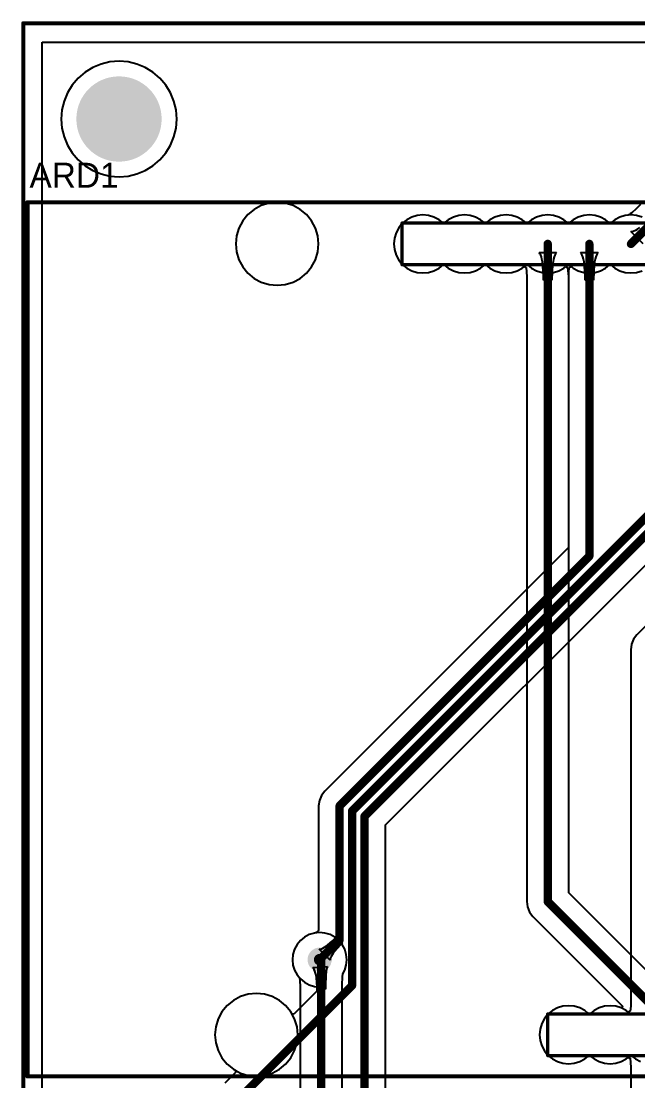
# Model space of a CAD drawing. Header units: millimetres. Extents: x 0 to 190, y 0 to 100.
# Drawn here: x -0.1 to 37.5, y 35.5 to 100.2 of the extents above; entities that cross this region are included whole.
import ezdxf

# ---------------------------------------------------------------- set-up
doc = ezdxf.new("R2010")
doc.units = ezdxf.units.MM
for name, color, linetype in [('BottomLayer', 5, 'Continuous'), ('BottomSolder', 6, 'Continuous'), ('KeepOutLayer', 6, 'Continuous'), ('Mechanical1', 6, 'Continuous'), ('MultiLayer', 9, 'Continuous'), ('PadHoleLayer', 156, 'Continuous'), ('TopLayer', 1, 'Continuous'), ('TopOverlay', 2, 'Continuous'), ('TopSolder', 216, 'Continuous'), ('ViaHoleLayer', 16, 'Continuous')]:
    doc.layers.add(name, color=color, linetype=linetype)

# ---------------------------------------------------------------- blocks, each defined once
blk = doc.blocks.new('A_______26')
at = {"layer": 'BottomLayer'}
h = blk.add_hatch(color=5, dxfattribs=at)
edge = h.paths.add_edge_path()
edge.add_arc((-38.1, 22.86), 1.5, 0, 360)
h = blk.add_hatch(color=5, dxfattribs=at)
edge = h.paths.add_edge_path()
edge.add_arc((-29.21, 22.86), 0.75, 0, 360)
h = blk.add_hatch(color=5, dxfattribs=at)
edge = h.paths.add_edge_path()
edge.add_arc((-26.67, 22.86), 0.75, 0, 360)
h = blk.add_hatch(color=5, dxfattribs=at)
edge = h.paths.add_edge_path()
edge.add_arc((-24.13, 22.86), 0.75, 0, 360)
h = blk.add_hatch(color=5, dxfattribs=at)
edge = h.paths.add_edge_path()
edge.add_arc((-21.59, 22.86), 0.75, 0, 360)
h = blk.add_hatch(color=5, dxfattribs=at)
edge = h.paths.add_edge_path()
edge.add_arc((-19.05, 22.86), 0.75, 0, 360)
h = blk.add_hatch(color=5, dxfattribs=at)
edge = h.paths.add_edge_path()
edge.add_arc((-16.51, 22.86), 0.75, 0, 360)
h = blk.add_hatch(color=5, dxfattribs=at)
edge = h.paths.add_edge_path()
edge.add_arc((-39.37, -25.4), 1.5, 0, 360)
h = blk.add_hatch(color=5, dxfattribs=at)
edge = h.paths.add_edge_path()
edge.add_arc((-20.32, -25.4), 0.75, 0, 360)
h = blk.add_hatch(color=5, dxfattribs=at)
edge = h.paths.add_edge_path()
edge.add_arc((-17.78, -25.4), 0.75, 0, 360)
at = {"layer": 'BottomSolder'}
h = blk.add_hatch(color=6, dxfattribs=at)
edge = h.paths.add_edge_path()
edge.add_arc((-38.1, 22.86), 1.602, 0, 360)
h = blk.add_hatch(color=6, dxfattribs=at)
edge = h.paths.add_edge_path()
edge.add_arc((-29.21, 22.86), 0.852, 0, 360)
h = blk.add_hatch(color=6, dxfattribs=at)
edge = h.paths.add_edge_path()
edge.add_arc((-26.67, 22.86), 0.852, 0, 360)
h = blk.add_hatch(color=6, dxfattribs=at)
edge = h.paths.add_edge_path()
edge.add_arc((-24.13, 22.86), 0.852, 0, 360)
h = blk.add_hatch(color=6, dxfattribs=at)
edge = h.paths.add_edge_path()
edge.add_arc((-21.59, 22.86), 0.852, 0, 360)
h = blk.add_hatch(color=6, dxfattribs=at)
edge = h.paths.add_edge_path()
edge.add_arc((-19.05, 22.86), 0.852, 0, 360)
h = blk.add_hatch(color=6, dxfattribs=at)
edge = h.paths.add_edge_path()
edge.add_arc((-16.51, 22.86), 0.852, 0, 360)
h = blk.add_hatch(color=6, dxfattribs=at)
edge = h.paths.add_edge_path()
edge.add_arc((-39.37, -25.4), 1.602, 0, 360)
h = blk.add_hatch(color=6, dxfattribs=at)
edge = h.paths.add_edge_path()
edge.add_arc((-20.32, -25.4), 0.852, 0, 360)
h = blk.add_hatch(color=6, dxfattribs=at)
edge = h.paths.add_edge_path()
edge.add_arc((-17.78, -25.4), 0.852, 0, 360)
at = {"layer": 'MultiLayer'}
h = blk.add_hatch(color=9, dxfattribs=at)
edge = h.paths.add_edge_path()
edge.add_arc((-29.21, 22.86), 0.75, 0, 360)
h = blk.add_hatch(color=9, dxfattribs=at)
edge = h.paths.add_edge_path()
edge.add_arc((-26.67, 22.86), 0.75, 0, 360)
h = blk.add_hatch(color=9, dxfattribs=at)
edge = h.paths.add_edge_path()
edge.add_arc((-24.13, 22.86), 0.75, 0, 360)
h = blk.add_hatch(color=9, dxfattribs=at)
edge = h.paths.add_edge_path()
edge.add_arc((-21.59, 22.86), 0.75, 0, 360)
h = blk.add_hatch(color=9, dxfattribs=at)
edge = h.paths.add_edge_path()
edge.add_arc((-19.05, 22.86), 0.75, 0, 360)
h = blk.add_hatch(color=9, dxfattribs=at)
edge = h.paths.add_edge_path()
edge.add_arc((-16.51, 22.86), 0.75, 0, 360)
h = blk.add_hatch(color=9, dxfattribs=at)
edge = h.paths.add_edge_path()
edge.add_arc((-20.32, -25.4), 0.75, 0, 360)
h = blk.add_hatch(color=9, dxfattribs=at)
edge = h.paths.add_edge_path()
edge.add_arc((-17.78, -25.4), 0.75, 0, 360)
at = {"layer": 'PadHoleLayer'}
h = blk.add_hatch(color=156, dxfattribs=at)
edge = h.paths.add_edge_path()
edge.add_arc((-29.21, 22.86), 0.45, 0, 360)
h = blk.add_hatch(color=156, dxfattribs=at)
edge = h.paths.add_edge_path()
edge.add_arc((-26.67, 22.86), 0.45, 0, 360)
h = blk.add_hatch(color=156, dxfattribs=at)
edge = h.paths.add_edge_path()
edge.add_arc((-24.13, 22.86), 0.45, 0, 360)
h = blk.add_hatch(color=156, dxfattribs=at)
edge = h.paths.add_edge_path()
edge.add_arc((-21.59, 22.86), 0.45, 0, 360)
h = blk.add_hatch(color=156, dxfattribs=at)
edge = h.paths.add_edge_path()
edge.add_arc((-19.05, 22.86), 0.45, 0, 360)
h = blk.add_hatch(color=156, dxfattribs=at)
edge = h.paths.add_edge_path()
edge.add_arc((-16.51, 22.86), 0.45, 0, 360)
h = blk.add_hatch(color=156, dxfattribs=at)
edge = h.paths.add_edge_path()
edge.add_arc((-20.32, -25.4), 0.45, 0, 360)
h = blk.add_hatch(color=156, dxfattribs=at)
edge = h.paths.add_edge_path()
edge.add_arc((-17.78, -25.4), 0.45, 0, 360)
at = {"layer": 'TopLayer'}
h = blk.add_hatch(color=1, dxfattribs=at)
edge = h.paths.add_edge_path()
edge.add_arc((-38.1, 22.86), 1.5, 0, 360)
h = blk.add_hatch(color=1, dxfattribs=at)
edge = h.paths.add_edge_path()
edge.add_arc((-29.21, 22.86), 0.75, 0, 360)
h = blk.add_hatch(color=1, dxfattribs=at)
edge = h.paths.add_edge_path()
edge.add_arc((-26.67, 22.86), 0.75, 0, 360)
h = blk.add_hatch(color=1, dxfattribs=at)
edge = h.paths.add_edge_path()
edge.add_arc((-24.13, 22.86), 0.75, 0, 360)
h = blk.add_hatch(color=1, dxfattribs=at)
edge = h.paths.add_edge_path()
edge.add_arc((-21.59, 22.86), 0.75, 0, 360)
h = blk.add_hatch(color=1, dxfattribs=at)
edge = h.paths.add_edge_path()
edge.add_arc((-19.05, 22.86), 0.75, 0, 360)
h = blk.add_hatch(color=1, dxfattribs=at)
edge = h.paths.add_edge_path()
edge.add_arc((-16.51, 22.86), 0.75, 0, 360)
h = blk.add_hatch(color=1, dxfattribs=at)
edge = h.paths.add_edge_path()
edge.add_arc((-39.37, -25.4), 1.5, 0, 360)
h = blk.add_hatch(color=1, dxfattribs=at)
edge = h.paths.add_edge_path()
edge.add_arc((-20.32, -25.4), 0.75, 0, 360)
h = blk.add_hatch(color=1, dxfattribs=at)
edge = h.paths.add_edge_path()
edge.add_arc((-17.78, -25.4), 0.75, 0, 360)
at = {"layer": 'TopSolder'}
h = blk.add_hatch(color=216, dxfattribs=at)
edge = h.paths.add_edge_path()
edge.add_arc((-38.1, 22.86), 1.602, 0, 360)
h = blk.add_hatch(color=216, dxfattribs=at)
edge = h.paths.add_edge_path()
edge.add_arc((-29.21, 22.86), 0.852, 0, 360)
h = blk.add_hatch(color=216, dxfattribs=at)
edge = h.paths.add_edge_path()
edge.add_arc((-26.67, 22.86), 0.852, 0, 360)
h = blk.add_hatch(color=216, dxfattribs=at)
edge = h.paths.add_edge_path()
edge.add_arc((-24.13, 22.86), 0.852, 0, 360)
h = blk.add_hatch(color=216, dxfattribs=at)
edge = h.paths.add_edge_path()
edge.add_arc((-21.59, 22.86), 0.852, 0, 360)
h = blk.add_hatch(color=216, dxfattribs=at)
edge = h.paths.add_edge_path()
edge.add_arc((-19.05, 22.86), 0.852, 0, 360)
h = blk.add_hatch(color=216, dxfattribs=at)
edge = h.paths.add_edge_path()
edge.add_arc((-16.51, 22.86), 0.852, 0, 360)
h = blk.add_hatch(color=216, dxfattribs=at)
edge = h.paths.add_edge_path()
edge.add_arc((-39.37, -25.4), 1.602, 0, 360)
h = blk.add_hatch(color=216, dxfattribs=at)
edge = h.paths.add_edge_path()
edge.add_arc((-20.32, -25.4), 0.852, 0, 360)
h = blk.add_hatch(color=216, dxfattribs=at)
edge = h.paths.add_edge_path()
edge.add_arc((-17.78, -25.4), 0.852, 0, 360)
at = {"layer": 'ViaHoleLayer'}
h = blk.add_hatch(color=16, dxfattribs=at)
edge = h.paths.add_edge_path()
edge.add_arc((-38.1, 22.86), 1.5, 0, 360)
h = blk.add_hatch(color=16, dxfattribs=at)
edge = h.paths.add_edge_path()
edge.add_arc((-39.37, -25.4), 1.5, 0, 360)
at = {"layer": 'Mechanical1', "const_width": 0.254}
for points in [[(-53.34, -26.3), (-53.34, 25.4)], [(-53.34, 25.4), (43.18, 25.4)], [(-53.34, -27.94), (-53.34, -26.3)], [(-53.34, -27.94), (-51.7, -27.94)], [(-51.7, -27.94), (45.72, -27.94)]]:
    blk.add_lwpolyline(points, dxfattribs=at)
at = {"layer": 'Mechanical1', "const_width": 0.127}
for points in [[(-53.404, 25.4, 1), (-53.276, 25.4, 1)], [(-53.404, 25.4, 1), (-53.276, 25.4, 1)], [(-53.404, -26.3, 1), (-53.276, -26.3, 1)], [(-53.404, -26.3, 1), (-53.276, -26.3, 1)], [(-53.404, -27.94, 1), (-53.276, -27.94, 1)], [(-53.404, -27.94, 1), (-53.276, -27.94, 1)], [(-51.764, -27.94, 1), (-51.637, -27.94, 1)], [(-51.764, -27.94, 1), (-51.637, -27.94, 1)]]:
    blk.add_lwpolyline(points, format="xyb", close=True, dxfattribs=at)
at = {"layer": 'TopOverlay', "const_width": 0.2}
for points in [[(-30.48, 24.13), (-10.16, 24.13)], [(-30.48, 21.59), (-30.48, 24.13)], [(-30.48, 21.59), (-10.16, 21.59)], [(-21.59, -26.67), (-21.59, -24.13)], [(-21.59, -24.13), (-6.35, -24.13)], [(-21.59, -26.67), (-6.35, -26.67)]]:
    blk.add_lwpolyline(points, dxfattribs=at)
at = {"layer": 'TopOverlay', "const_width": 0.1}
for points in [[(-30.53, 24.13, 1), (-30.43, 24.13, 1)], [(-30.53, 24.13, 1), (-30.43, 24.13, 1)], [(-30.53, 21.59, 1), (-30.43, 21.59, 1)], [(-30.53, 21.59, 1), (-30.43, 21.59, 1)], [(-21.64, -24.13, 1), (-21.54, -24.13, 1)], [(-21.64, -24.13, 1), (-21.54, -24.13, 1)], [(-21.64, -26.67, 1), (-21.54, -26.67, 1)], [(-21.64, -26.67, 1), (-21.54, -26.67, 1)]]:
    blk.add_lwpolyline(points, format="xyb", close=True, dxfattribs=at)

msp = doc.modelspace()

# ---------------------------------------------------------------- hatches: boundary and pattern name
at = {"layer": 'BottomLayer'}
h = msp.add_hatch(color=5, dxfattribs=at)
edge = h.paths.add_edge_path()
edge.add_arc((5.842, 94.234), 2.5, 0, 360)
h = msp.add_hatch(color=5, dxfattribs=at)
edge = h.paths.add_edge_path()
edge.add_arc((18.086, 42.936), 0.635, 0, 360)
at = {"layer": 'BottomSolder'}
h = msp.add_hatch(color=6, dxfattribs=at)
edge = h.paths.add_edge_path()
edge.add_arc((5.842, 94.234), 2.602, 0, 360)
h = msp.add_hatch(color=6, dxfattribs=at)
edge = h.paths.add_edge_path()
edge.add_arc((18.086, 42.936), 0.737, 0, 360)
at = {"layer": 'MultiLayer'}
h = msp.add_hatch(color=9, dxfattribs=at)
edge = h.paths.add_edge_path()
edge.add_arc((5.842, 94.234), 2.5, 0, 360)
at = {"layer": 'PadHoleLayer'}
h = msp.add_hatch(color=156, dxfattribs=at)
edge = h.paths.add_edge_path()
edge.add_arc((5.842, 94.234), 1.75, 0, 360)
at = {"layer": 'TopLayer'}
h = msp.add_hatch(color=1, dxfattribs=at)
edge = h.paths.add_edge_path()
edge.add_arc((5.842, 94.234), 2.5, 0, 360)
h = msp.add_hatch(color=1, dxfattribs=at)
edge = h.paths.add_edge_path()
edge.add_arc((18.086, 42.936), 0.635, 0, 360)
at = {"layer": 'TopSolder'}
h = msp.add_hatch(color=216, dxfattribs=at)
edge = h.paths.add_edge_path()
edge.add_arc((5.842, 94.234), 2.602, 0, 360)
h = msp.add_hatch(color=216, dxfattribs=at)
edge = h.paths.add_edge_path()
edge.add_arc((18.086, 42.936), 0.737, 0, 360)
at = {"layer": 'ViaHoleLayer'}
h = msp.add_hatch(color=16, dxfattribs=at)
edge = h.paths.add_edge_path()
edge.add_arc((18.086, 42.936), 0.356, 0, 360)

# ---------------------------------------------------------------- linework, layer by layer
at = {"layer": 'BottomLayer'}
for p, q in [((1.153, 1.175), (1.153, 98.923)), ((1.153, 98.923), (188.966, 98.923)), ((5.29, 97.717), (4.752, 97.588)), ((5.842, 97.761), (5.29, 97.717)), ((6.394, 97.717), (5.842, 97.761)), ((6.932, 97.588), (6.394, 97.717)), ((3.769, 97.087), (3.348, 96.728)), ((4.241, 97.376), (3.769, 97.087)), ((4.752, 97.588), (4.241, 97.376)), ((7.443, 97.376), (6.932, 97.588)), ((7.915, 97.087), (7.443, 97.376)), ((8.336, 96.728), (7.915, 97.087)), ((3.348, 96.728), (2.989, 96.307)), ((8.695, 96.307), (8.336, 96.728)), ((2.7, 95.835), (2.488, 95.324)), ((2.989, 96.307), (2.7, 95.835)), ((8.984, 95.835), (8.695, 96.307)), ((9.196, 95.324), (8.984, 95.835)), ((2.488, 95.324), (2.359, 94.786)), ((9.325, 94.786), (9.196, 95.324)), ((2.359, 94.786), (2.315, 94.234)), ((9.369, 94.234), (9.325, 94.786)), ((2.315, 94.234), (2.359, 93.682)), ((9.325, 93.682), (9.369, 94.234)), ((2.359, 93.682), (2.488, 93.144)), ((2.488, 93.144), (2.7, 92.633)), ((8.984, 92.633), (9.196, 93.144)), ((9.196, 93.144), (9.325, 93.682)), ((2.7, 92.633), (2.989, 92.161)), ((8.695, 92.161), (8.984, 92.633)), ((2.989, 92.161), (3.348, 91.74)), ((8.336, 91.74), (8.695, 92.161)), ((3.348, 91.74), (3.769, 91.381)), ((3.769, 91.381), (4.241, 91.092)), ((7.443, 91.092), (7.915, 91.381)), ((7.915, 91.381), (8.336, 91.74)), ((4.241, 91.092), (4.752, 90.88)), ((4.752, 90.88), (5.29, 90.751)), ((5.29, 90.751), (5.842, 90.707)), ((5.842, 90.707), (6.394, 90.751)), ((6.394, 90.751), (6.932, 90.88)), ((6.932, 90.88), (7.443, 91.092)), ((14.089, 88.716), (13.706, 88.402)), ((14.527, 88.95), (14.089, 88.716)), ((15.001, 89.094), (14.527, 88.95)), ((15.494, 89.142), (15.001, 89.094)), ((15.987, 89.094), (15.494, 89.142)), ((16.461, 88.95), (15.987, 89.094)), ((16.899, 88.716), (16.461, 88.95)), ((17.282, 88.402), (16.899, 88.716)), ((37.404, 88.757), (37.126, 88.519)), ((37.674, 89.015), (37.404, 88.757)), ((13.392, 88.019), (13.158, 87.581)), ((13.706, 88.402), (13.392, 88.019)), ((17.596, 88.019), (17.282, 88.402)), ((17.83, 87.581), (17.596, 88.019)), ((23.398, 88.089), (23.129, 87.869)), ((23.705, 88.253), (23.398, 88.089)), ((24.038, 88.354), (23.705, 88.253)), ((24.384, 88.389), (24.038, 88.354)), ((24.73, 88.354), (24.384, 88.389)), ((25.063, 88.253), (24.73, 88.354)), ((25.37, 88.089), (25.063, 88.253)), ((25.639, 87.869), (25.37, 88.089)), ((25.938, 88.089), (25.669, 87.869)), ((26.245, 88.253), (25.938, 88.089)), ((26.578, 88.354), (26.245, 88.253)), ((26.924, 88.389), (26.578, 88.354)), ((27.27, 88.354), (26.924, 88.389)), ((27.603, 88.253), (27.27, 88.354)), ((27.91, 88.089), (27.603, 88.253)), ((28.179, 87.869), (27.91, 88.089)), ((28.478, 88.089), (28.209, 87.869)), ((28.785, 88.253), (28.478, 88.089)), ((29.118, 88.354), (28.785, 88.253)), ((29.464, 88.389), (29.118, 88.354)), ((29.81, 88.354), (29.464, 88.389)), ((30.143, 88.253), (29.81, 88.354)), ((30.45, 88.089), (30.143, 88.253)), ((30.719, 87.869), (30.45, 88.089)), ((31.018, 88.089), (30.749, 87.869)), ((31.325, 88.253), (31.018, 88.089)), ((31.658, 88.354), (31.325, 88.253)), ((32.004, 88.389), (31.658, 88.354)), ((32.35, 88.354), (32.004, 88.389)), ((32.683, 88.253), (32.35, 88.354)), ((32.99, 88.089), (32.683, 88.253)), ((33.259, 87.869), (32.99, 88.089)), ((33.558, 88.089), (33.289, 87.869)), ((33.865, 88.253), (33.558, 88.089)), ((34.198, 88.354), (33.865, 88.253)), ((34.544, 88.389), (34.198, 88.354)), ((34.89, 88.354), (34.544, 88.389)), ((35.223, 88.253), (34.89, 88.354)), ((35.53, 88.089), (35.223, 88.253)), ((35.799, 87.869), (35.53, 88.089)), ((36.098, 88.089), (35.829, 87.869)), ((36.405, 88.253), (36.098, 88.089)), ((36.738, 88.354), (36.405, 88.253)), ((36.914, 88.372), (36.738, 88.354)), ((36.949, 88.392), (36.914, 88.372)), ((37.029, 88.446), (36.949, 88.392)), ((37.126, 88.519), (37.029, 88.446)), ((13.158, 87.581), (13.014, 87.107)), ((17.974, 87.107), (17.83, 87.581)), ((22.745, 87.293), (22.644, 86.96)), ((22.909, 87.6), (22.745, 87.293)), ((23.129, 87.869), (22.909, 87.6)), ((25.669, 87.869), (25.639, 87.869)), ((28.209, 87.869), (28.179, 87.869)), ((30.749, 87.869), (30.719, 87.869)), ((33.289, 87.869), (33.259, 87.869)), ((35.829, 87.869), (35.799, 87.869)), ((37.084, 87.364), (37.168, 87.374)), ((37.834, 86.614), (37.084, 87.364)), ((37.168, 87.374), (37.264, 87.404)), ((37.264, 87.404), (37.372, 87.453)), ((37.372, 87.453), (37.492, 87.522)), ((37.492, 87.522), (37.624, 87.611)), ((13.014, 87.107), (12.966, 86.614)), ((18.022, 86.614), (17.974, 87.107)), ((22.644, 86.96), (22.609, 86.614)), ((12.966, 86.614), (13.014, 86.121)), ((13.014, 86.121), (13.158, 85.647)), ((17.83, 85.647), (17.974, 86.121)), ((17.974, 86.121), (18.022, 86.614)), ((22.609, 86.614), (22.644, 86.268)), ((22.644, 86.268), (22.745, 85.935)), ((34.066, 86.017), (34.013, 86.084)), ((34.013, 86.084), (35.075, 86.084)), ((34.113, 85.928), (34.066, 86.017)), ((35.022, 86.017), (34.975, 85.928)), ((35.075, 86.084), (35.022, 86.017)), ((13.158, 85.647), (13.392, 85.209)), ((17.596, 85.209), (17.83, 85.647)), ((22.745, 85.935), (22.909, 85.628)), ((22.909, 85.628), (23.129, 85.359)), ((23.129, 85.359), (23.398, 85.139)), ((25.37, 85.139), (25.639, 85.359)), ((25.639, 85.359), (25.669, 85.359)), ((25.669, 85.359), (25.938, 85.139)), ((27.91, 85.139), (28.179, 85.359)), ((28.179, 85.359), (28.209, 85.359)), ((28.209, 85.359), (28.478, 85.139)), ((30.45, 85.139), (30.719, 85.359)), ((30.719, 85.359), (30.749, 85.359)), ((30.749, 85.359), (31.018, 85.139)), ((34.154, 85.817), (34.113, 85.928)), ((34.19, 85.683), (34.154, 85.817)), ((34.221, 85.527), (34.19, 85.683)), ((34.287, 84.677), (34.221, 85.527)), ((34.867, 85.527), (34.842, 85.348)), ((34.898, 85.683), (34.867, 85.527)), ((34.934, 85.817), (34.898, 85.683)), ((34.975, 85.928), (34.934, 85.817)), ((13.392, 85.209), (13.706, 84.826)), ((13.706, 84.826), (14.089, 84.512)), ((16.899, 84.512), (17.282, 84.826)), ((17.282, 84.826), (17.596, 85.209)), ((23.398, 85.139), (23.705, 84.975)), ((23.705, 84.975), (24.038, 84.874)), ((24.038, 84.874), (24.384, 84.839)), ((24.384, 84.839), (24.73, 84.874)), ((24.73, 84.874), (25.063, 84.975)), ((25.063, 84.975), (25.37, 85.139)), ((25.938, 85.139), (26.245, 84.975)), ((26.245, 84.975), (26.578, 84.874)), ((26.578, 84.874), (26.924, 84.839)), ((26.924, 84.839), (27.27, 84.874)), ((27.27, 84.874), (27.603, 84.975)), ((27.603, 84.975), (27.91, 85.139)), ((28.478, 85.139), (28.785, 84.975)), ((28.785, 84.975), (29.118, 84.874)), ((29.118, 84.874), (29.464, 84.839)), ((29.464, 84.839), (29.81, 84.874)), ((29.81, 84.874), (30.143, 84.975)), ((30.143, 84.975), (30.45, 85.139)), ((31.018, 85.139), (31.325, 84.975)), ((31.325, 84.975), (31.658, 84.874)), ((31.658, 84.874), (32.004, 84.839)), ((32.004, 84.839), (32.35, 84.874)), ((32.35, 84.874), (32.683, 84.975)), ((32.683, 84.975), (32.99, 85.139)), ((32.99, 85.139), (33.103, 85.231)), ((33.103, 85.231), (33.22, 85.182)), ((33.22, 85.182), (33.263, 84.632)), ((34.809, 84.923), (34.798, 84.408)), ((34.842, 85.348), (34.809, 84.923)), ((14.089, 84.512), (14.527, 84.278)), ((14.527, 84.278), (15.001, 84.134)), ((15.001, 84.134), (15.494, 84.086)), ((15.494, 84.086), (15.987, 84.134)), ((15.987, 84.134), (16.461, 84.278)), ((16.461, 84.278), (16.899, 84.512)), ((33.263, 84.632), (33.263, 84.615)), ((33.263, 84.615), (33.263, 68.091)), ((34.29, 84.408), (34.287, 84.677)), ((34.798, 84.408), (34.29, 84.408)), ((22.109, 51.158), (42.568, 71.617)), ((33.263, 68.091), (18.398, 53.226)), ((43.123, 68.43), (37.448, 62.755)), ((37.448, 62.755), (37.245, 62.489)), ((37.117, 62.181), (37.073, 61.849)), ((37.245, 62.489), (37.117, 62.181)), ((37.073, 61.849), (37.073, 40.469)), ((18.398, 53.226), (18.195, 52.961)), ((18.067, 52.652), (18.023, 52.32)), ((18.195, 52.961), (18.067, 52.652)), ((18.023, 52.32), (18.023, 44.712)), ((22.109, 32.611), (22.109, 51.158)), ((17.953, 44.652), (17.889, 44.603)), ((18.023, 44.712), (17.953, 44.652)), ((16.913, 44.109), (16.707, 43.857)), ((17.164, 44.315), (16.913, 44.109)), ((17.451, 44.468), (17.164, 44.315)), ((17.762, 44.563), (17.451, 44.468)), ((17.839, 44.57), (17.762, 44.563)), ((17.889, 44.603), (17.839, 44.57)), ((18.594, 43.852), (18.842, 44.063)), ((18.842, 44.063), (19.124, 44.333)), ((19.124, 44.333), (19.484, 43.974)), ((19.484, 43.974), (19.341, 43.829)), ((16.553, 43.57), (16.459, 43.259)), ((16.707, 43.857), (16.553, 43.57)), ((18.056, 43.57), (18.124, 43.58)), ((18.72, 42.905), (18.056, 43.57)), ((18.124, 43.58), (18.201, 43.605)), ((18.201, 43.605), (18.287, 43.645)), ((18.287, 43.645), (18.381, 43.699)), ((18.381, 43.699), (18.483, 43.768)), ((18.483, 43.768), (18.594, 43.852)), ((18.919, 43.333), (18.85, 43.23)), ((19.002, 43.444), (18.919, 43.333)), ((19.341, 43.829), (19.002, 43.444)), ((16.459, 43.259), (16.427, 42.936)), ((16.427, 42.936), (16.459, 42.612)), ((18.731, 42.974), (18.72, 42.905)), ((18.756, 43.051), (18.731, 42.974)), ((18.795, 43.136), (18.756, 43.051)), ((18.85, 43.23), (18.795, 43.136)), ((16.459, 42.612), (16.553, 42.301)), ((16.553, 42.301), (16.707, 42.014)), ((16.707, 42.014), (16.913, 41.762)), ((16.913, 41.762), (17.164, 41.556)), ((17.164, 41.556), (17.451, 41.403)), ((17.451, 41.403), (17.762, 41.308)), ((13.731, 40.834), (13.257, 40.69)), ((14.224, 40.882), (13.731, 40.834)), ((14.717, 40.834), (14.224, 40.882)), ((15.191, 40.69), (14.717, 40.834)), ((18.051, 41.152), (16.517, 39.618)), ((17.762, 41.308), (18.003, 41.285)), ((18.003, 41.285), (18.051, 41.152)), ((12.436, 40.142), (12.122, 39.759)), ((12.819, 40.456), (12.436, 40.142)), ((13.257, 40.69), (12.819, 40.456)), ((15.629, 40.456), (15.191, 40.69)), ((16.012, 40.142), (15.629, 40.456)), ((16.326, 39.759), (16.012, 40.142)), ((32.928, 40.094), (32.595, 39.993)), ((33.274, 40.129), (32.928, 40.094)), ((33.62, 40.094), (33.274, 40.129)), ((33.953, 39.993), (33.62, 40.094)), ((35.468, 40.094), (35.135, 39.993)), ((35.814, 40.129), (35.468, 40.094)), ((36.16, 40.094), (35.814, 40.129)), ((36.493, 39.993), (36.16, 40.094)), ((37.065, 40.096), (37.042, 39.795)), ((37.073, 40.469), (37.065, 40.096)), ((12.122, 39.759), (11.888, 39.321)), ((16.391, 39.637), (16.326, 39.759)), ((16.517, 39.618), (16.391, 39.637)), ((32.019, 39.609), (31.799, 39.34)), ((32.288, 39.829), (32.019, 39.609)), ((32.595, 39.993), (32.288, 39.829)), ((34.26, 39.829), (33.953, 39.993)), ((34.449, 39.674), (34.26, 39.829)), ((34.544, 39.618), (34.449, 39.674)), ((34.639, 39.674), (34.544, 39.618)), ((34.828, 39.829), (34.639, 39.674)), ((35.135, 39.993), (34.828, 39.829)), ((36.8, 39.829), (36.493, 39.993)), ((36.911, 39.739), (36.8, 39.829)), ((37.042, 39.795), (36.911, 39.739)), ((11.744, 38.847), (11.696, 38.354)), ((11.888, 39.321), (11.744, 38.847)), ((31.635, 39.033), (31.534, 38.7)), ((31.799, 39.34), (31.635, 39.033)), ((11.696, 38.354), (11.744, 37.861)), ((31.534, 38.7), (31.499, 38.354)), ((31.499, 38.354), (31.534, 38.008)), ((11.744, 37.861), (11.888, 37.387)), ((31.534, 38.008), (31.635, 37.675)), ((31.635, 37.675), (31.799, 37.368)), ((11.888, 37.387), (12.122, 36.949)), ((12.122, 36.949), (12.436, 36.566)), ((31.799, 37.368), (32.019, 37.099)), ((32.019, 37.099), (32.288, 36.879)), ((32.288, 36.879), (32.595, 36.715)), ((33.953, 36.715), (34.26, 36.879)), ((34.26, 36.879), (34.449, 37.034)), ((34.449, 37.034), (34.544, 37.09)), ((34.544, 37.09), (34.639, 37.034)), ((34.639, 37.034), (34.828, 36.879)), ((34.828, 36.879), (35.135, 36.715)), ((36.493, 36.715), (36.8, 36.879)), ((36.8, 36.879), (36.989, 37.034)), ((36.989, 37.034), (37.084, 37.09)), ((37.084, 37.09), (37.179, 37.034)), ((37.179, 37.034), (37.368, 36.879)), ((37.368, 36.879), (37.675, 36.715)), ((12.436, 36.566), (12.819, 36.252)), ((12.819, 36.252), (12.941, 36.187)), ((32.595, 36.715), (32.928, 36.614)), ((32.928, 36.614), (33.274, 36.579)), ((33.274, 36.579), (33.62, 36.614)), ((33.62, 36.614), (33.953, 36.715)), ((35.135, 36.715), (35.468, 36.614)), ((35.468, 36.614), (35.814, 36.579)), ((35.814, 36.579), (36.16, 36.614)), ((36.16, 36.614), (36.493, 36.715)), ((12.96, 36.061), (12.302, 35.404)), ((12.941, 36.187), (12.96, 36.061))]:
    msp.add_line(p, q, dxfattribs=at)
at = {"layer": 'BottomLayer', "const_width": 0.508}
for points in [[(37.084, 86.614), (39.37, 88.9)], [(34.544, 67.56), (34.544, 86.614)], [(20.066, 52.005), (42.483, 74.422)], [(20.828, 51.689), (42.037, 72.898)], [(19.304, 52.32), (34.544, 67.56)], [(19.304, 44.154), (19.304, 52.32)], [(20.066, 41.356), (20.066, 52.005)], [(20.828, 30.861), (20.828, 51.689)], [(18.086, 42.936), (19.304, 44.154)], [(13.208, 34.498), (20.066, 41.356)]]:
    msp.add_lwpolyline(points, dxfattribs=at)
at = {"layer": 'BottomLayer', "const_width": 0.254}
for points in [[(34.417, 86.614, 1), (34.671, 86.614, 1)], [(36.957, 86.614, 1), (37.211, 86.614, 1)], [(34.417, 67.56, 1), (34.671, 67.56, 1)], [(34.417, 67.56, 1), (34.671, 67.56, 1)], [(19.177, 52.32, 1), (19.431, 52.32, 1)], [(19.177, 52.32, 1), (19.431, 52.32, 1)], [(19.939, 52.005, 1), (20.193, 52.005, 1)], [(19.939, 52.005, 1), (20.193, 52.005, 1)], [(20.701, 51.689, 1), (20.955, 51.689, 1)], [(20.701, 51.689, 1), (20.955, 51.689, 1)], [(19.177, 44.154, 1), (19.431, 44.154, 1)], [(19.177, 44.154, 1), (19.431, 44.154, 1)], [(17.959, 42.936, 1), (18.213, 42.936, 1)], [(19.939, 41.356, 1), (20.193, 41.356, 1)], [(19.939, 41.356, 1), (20.193, 41.356, 1)]]:
    msp.add_lwpolyline(points, format="xyb", close=True, dxfattribs=at)
at = {"layer": 'KeepOutLayer', "const_width": 0.254}
for points in [[(0, 100.076), (190.119, 100.076)], [(0, 0), (0, 100.076)]]:
    msp.add_lwpolyline(points, dxfattribs=at)
at = {"layer": 'KeepOutLayer', "const_width": 0.127}
msp.add_lwpolyline([(-0.064, 100.076, 1), (0.064, 100.076, 1)], format="xyb", close=True, dxfattribs=at)
msp.add_lwpolyline([(-0.064, 100.076, 1), (0.064, 100.076, 1)], format="xyb", close=True, dxfattribs=at)
at = {"layer": 'TopLayer'}
for p, q in [((1.153, 1.175), (1.153, 98.923)), ((1.153, 98.923), (188.966, 98.923)), ((5.29, 97.717), (4.752, 97.588)), ((5.842, 97.761), (5.29, 97.717)), ((6.394, 97.717), (5.842, 97.761)), ((6.932, 97.588), (6.394, 97.717)), ((3.769, 97.087), (3.348, 96.728)), ((4.241, 97.376), (3.769, 97.087)), ((4.752, 97.588), (4.241, 97.376)), ((7.443, 97.376), (6.932, 97.588)), ((7.915, 97.087), (7.443, 97.376)), ((8.336, 96.728), (7.915, 97.087)), ((3.348, 96.728), (2.989, 96.307)), ((8.695, 96.307), (8.336, 96.728)), ((2.7, 95.835), (2.488, 95.324)), ((2.989, 96.307), (2.7, 95.835)), ((8.984, 95.835), (8.695, 96.307)), ((9.196, 95.324), (8.984, 95.835)), ((2.488, 95.324), (2.359, 94.786)), ((9.325, 94.786), (9.196, 95.324)), ((2.359, 94.786), (2.315, 94.234)), ((9.369, 94.234), (9.325, 94.786)), ((2.315, 94.234), (2.359, 93.682)), ((9.325, 93.682), (9.369, 94.234)), ((2.359, 93.682), (2.488, 93.144)), ((2.488, 93.144), (2.7, 92.633)), ((8.984, 92.633), (9.196, 93.144)), ((9.196, 93.144), (9.325, 93.682)), ((2.7, 92.633), (2.989, 92.161)), ((8.695, 92.161), (8.984, 92.633)), ((2.989, 92.161), (3.348, 91.74)), ((8.336, 91.74), (8.695, 92.161)), ((3.348, 91.74), (3.769, 91.381)), ((3.769, 91.381), (4.241, 91.092)), ((7.443, 91.092), (7.915, 91.381)), ((7.915, 91.381), (8.336, 91.74)), ((4.241, 91.092), (4.752, 90.88)), ((4.752, 90.88), (5.29, 90.751)), ((5.29, 90.751), (5.842, 90.707)), ((5.842, 90.707), (6.394, 90.751)), ((6.394, 90.751), (6.932, 90.88)), ((6.932, 90.88), (7.443, 91.092)), ((14.089, 88.716), (13.706, 88.402)), ((14.527, 88.95), (14.089, 88.716)), ((15.001, 89.094), (14.527, 88.95)), ((15.494, 89.142), (15.001, 89.094)), ((15.987, 89.094), (15.494, 89.142)), ((16.461, 88.95), (15.987, 89.094)), ((16.899, 88.716), (16.461, 88.95)), ((17.282, 88.402), (16.899, 88.716)), ((13.392, 88.019), (13.158, 87.581)), ((13.706, 88.402), (13.392, 88.019)), ((17.596, 88.019), (17.282, 88.402)), ((17.83, 87.581), (17.596, 88.019)), ((23.398, 88.089), (23.129, 87.869)), ((23.705, 88.253), (23.398, 88.089)), ((24.038, 88.354), (23.705, 88.253)), ((24.384, 88.389), (24.038, 88.354)), ((24.73, 88.354), (24.384, 88.389)), ((25.063, 88.253), (24.73, 88.354)), ((25.37, 88.089), (25.063, 88.253)), ((25.639, 87.869), (25.37, 88.089)), ((25.938, 88.089), (25.669, 87.869)), ((26.245, 88.253), (25.938, 88.089)), ((26.578, 88.354), (26.245, 88.253)), ((26.924, 88.389), (26.578, 88.354)), ((27.27, 88.354), (26.924, 88.389)), ((27.603, 88.253), (27.27, 88.354)), ((27.91, 88.089), (27.603, 88.253)), ((28.179, 87.869), (27.91, 88.089)), ((28.478, 88.089), (28.209, 87.869)), ((28.785, 88.253), (28.478, 88.089)), ((29.118, 88.354), (28.785, 88.253)), ((29.464, 88.389), (29.118, 88.354)), ((29.81, 88.354), (29.464, 88.389)), ((30.143, 88.253), (29.81, 88.354)), ((30.45, 88.089), (30.143, 88.253)), ((30.719, 87.869), (30.45, 88.089)), ((31.018, 88.089), (30.749, 87.869)), ((31.325, 88.253), (31.018, 88.089)), ((31.658, 88.354), (31.325, 88.253)), ((32.004, 88.389), (31.658, 88.354)), ((32.35, 88.354), (32.004, 88.389)), ((32.683, 88.253), (32.35, 88.354)), ((32.99, 88.089), (32.683, 88.253)), ((33.259, 87.869), (32.99, 88.089)), ((33.558, 88.089), (33.289, 87.869)), ((33.865, 88.253), (33.558, 88.089)), ((34.198, 88.354), (33.865, 88.253)), ((34.544, 88.389), (34.198, 88.354)), ((34.89, 88.354), (34.544, 88.389)), ((35.223, 88.253), (34.89, 88.354)), ((35.53, 88.089), (35.223, 88.253)), ((35.799, 87.869), (35.53, 88.089)), ((36.098, 88.089), (35.829, 87.869)), ((36.405, 88.253), (36.098, 88.089)), ((36.738, 88.354), (36.405, 88.253)), ((37.084, 88.389), (36.738, 88.354)), ((37.43, 88.354), (37.084, 88.389)), ((37.763, 88.253), (37.43, 88.354)), ((13.158, 87.581), (13.014, 87.107)), ((17.974, 87.107), (17.83, 87.581)), ((22.745, 87.293), (22.644, 86.96)), ((22.909, 87.6), (22.745, 87.293)), ((23.129, 87.869), (22.909, 87.6)), ((25.669, 87.869), (25.639, 87.869)), ((28.209, 87.869), (28.179, 87.869)), ((30.749, 87.869), (30.719, 87.869)), ((33.289, 87.869), (33.259, 87.869)), ((35.829, 87.869), (35.799, 87.869)), ((13.014, 87.107), (12.966, 86.614)), ((18.022, 86.614), (17.974, 87.107)), ((22.644, 86.96), (22.609, 86.614)), ((12.966, 86.614), (13.014, 86.121)), ((13.014, 86.121), (13.158, 85.647)), ((17.83, 85.647), (17.974, 86.121)), ((17.974, 86.121), (18.022, 86.614)), ((22.609, 86.614), (22.644, 86.268)), ((22.644, 86.268), (22.745, 85.935)), ((31.526, 86.017), (31.473, 86.084)), ((31.473, 86.084), (32.535, 86.084)), ((31.573, 85.928), (31.526, 86.017)), ((32.482, 86.017), (32.435, 85.928)), ((32.535, 86.084), (32.482, 86.017)), ((13.158, 85.647), (13.392, 85.209)), ((17.596, 85.209), (17.83, 85.647)), ((22.745, 85.935), (22.909, 85.628)), ((22.909, 85.628), (23.129, 85.359)), ((23.129, 85.359), (23.398, 85.139)), ((25.37, 85.139), (25.639, 85.359)), ((25.639, 85.359), (25.669, 85.359)), ((25.669, 85.359), (25.938, 85.139)), ((27.91, 85.139), (28.179, 85.359)), ((28.179, 85.359), (28.209, 85.359)), ((28.209, 85.359), (28.478, 85.139)), ((31.614, 85.817), (31.573, 85.928)), ((31.65, 85.683), (31.614, 85.817)), ((31.681, 85.527), (31.65, 85.683)), ((31.747, 84.677), (31.681, 85.527)), ((32.327, 85.527), (32.302, 85.348)), ((32.358, 85.683), (32.327, 85.527)), ((32.394, 85.817), (32.358, 85.683)), ((32.435, 85.928), (32.394, 85.817)), ((35.53, 85.139), (35.799, 85.359)), ((35.799, 85.359), (35.829, 85.359)), ((35.829, 85.359), (36.098, 85.139)), ((13.392, 85.209), (13.706, 84.826)), ((13.706, 84.826), (14.089, 84.512)), ((16.899, 84.512), (17.282, 84.826)), ((17.282, 84.826), (17.596, 85.209)), ((23.398, 85.139), (23.705, 84.975)), ((23.705, 84.975), (24.038, 84.874)), ((24.038, 84.874), (24.384, 84.839)), ((24.384, 84.839), (24.73, 84.874)), ((24.73, 84.874), (25.063, 84.975)), ((25.063, 84.975), (25.37, 85.139)), ((25.938, 85.139), (26.245, 84.975)), ((26.245, 84.975), (26.578, 84.874)), ((26.578, 84.874), (26.924, 84.839)), ((26.924, 84.839), (27.27, 84.874)), ((27.27, 84.874), (27.603, 84.975)), ((27.603, 84.975), (27.91, 85.139)), ((28.478, 85.139), (28.785, 84.975)), ((28.785, 84.975), (29.118, 84.874)), ((29.118, 84.874), (29.464, 84.839)), ((29.464, 84.839), (29.81, 84.874)), ((29.81, 84.874), (30.143, 84.975)), ((30.143, 84.975), (30.45, 85.139)), ((30.45, 85.139), (30.563, 85.231)), ((30.563, 85.231), (30.68, 85.182)), ((30.68, 85.182), (30.723, 84.632)), ((32.269, 84.923), (32.258, 84.408)), ((32.302, 85.348), (32.269, 84.923)), ((33.285, 84.499), (33.293, 84.872)), ((33.293, 84.872), (33.316, 85.173)), ((33.316, 85.173), (33.447, 85.229)), ((33.447, 85.229), (33.558, 85.139)), ((33.558, 85.139), (33.865, 84.975)), ((33.865, 84.975), (34.198, 84.874)), ((34.198, 84.874), (34.544, 84.839)), ((34.544, 84.839), (34.89, 84.874)), ((34.89, 84.874), (35.223, 84.975)), ((35.223, 84.975), (35.53, 85.139)), ((36.098, 85.139), (36.405, 84.975)), ((36.405, 84.975), (36.738, 84.874)), ((36.738, 84.874), (37.084, 84.839)), ((37.084, 84.839), (37.43, 84.874)), ((37.43, 84.874), (37.763, 84.975)), ((14.089, 84.512), (14.527, 84.278)), ((14.527, 84.278), (15.001, 84.134)), ((15.001, 84.134), (15.494, 84.086)), ((15.494, 84.086), (15.987, 84.134)), ((15.987, 84.134), (16.461, 84.278)), ((16.461, 84.278), (16.899, 84.512)), ((30.723, 84.632), (30.723, 84.615)), ((30.723, 84.615), (30.723, 46.483)), ((31.75, 84.408), (31.747, 84.677)), ((32.258, 84.408), (31.75, 84.408)), ((33.285, 47.014), (33.285, 84.499)), ((40.518, 39.781), (33.285, 47.014)), ((30.723, 46.483), (30.767, 46.152)), ((30.767, 46.152), (30.895, 45.843)), ((30.895, 45.843), (31.098, 45.577)), ((31.098, 45.577), (36.59, 40.086)), ((16.913, 44.109), (16.707, 43.857)), ((17.164, 44.315), (16.913, 44.109)), ((17.451, 44.468), (17.164, 44.315)), ((17.762, 44.563), (17.451, 44.468)), ((18.086, 44.595), (17.762, 44.563)), ((18.41, 44.563), (18.086, 44.595)), ((18.721, 44.468), (18.41, 44.563)), ((19.008, 44.315), (18.721, 44.468)), ((19.259, 44.109), (19.008, 44.315)), ((19.465, 43.857), (19.259, 44.109)), ((16.553, 43.57), (16.459, 43.259)), ((16.707, 43.857), (16.553, 43.57)), ((19.619, 43.57), (19.465, 43.857)), ((19.713, 43.259), (19.619, 43.57)), ((16.459, 43.259), (16.427, 42.936)), ((16.427, 42.936), (16.459, 42.612)), ((19.745, 42.936), (19.713, 43.259)), ((19.713, 42.612), (19.745, 42.936)), ((16.459, 42.612), (16.553, 42.301)), ((16.553, 42.301), (16.707, 42.014)), ((17.66, 42.464), (18.559, 42.512)), ((17.712, 42.406), (17.66, 42.464)), ((17.759, 42.329), (17.712, 42.406)), ((17.799, 42.234), (17.759, 42.329)), ((17.835, 42.12), (17.799, 42.234)), ((17.865, 41.987), (17.835, 42.12)), ((18.484, 42.229), (18.46, 41.954)), ((18.499, 42.333), (18.484, 42.229)), ((18.517, 42.415), (18.499, 42.333)), ((18.537, 42.475), (18.517, 42.415)), ((18.559, 42.512), (18.537, 42.475)), ((19.483, 41.895), (19.499, 42.077)), ((19.499, 42.077), (19.619, 42.301)), ((19.619, 42.301), (19.713, 42.612)), ((16.707, 42.014), (16.847, 41.843)), ((16.847, 41.843), (16.858, 41.792)), ((16.858, 41.792), (16.871, 41.717)), ((16.871, 41.717), (16.906, 41.23)), ((17.889, 41.837), (17.865, 41.987)), ((17.93, 41.274), (17.889, 41.837)), ((18.46, 41.954), (18.442, 41.376)), ((19.468, 41.393), (19.483, 41.895)), ((19.468, 32.714), (19.468, 41.393)), ((13.731, 40.834), (13.257, 40.69)), ((14.224, 40.882), (13.731, 40.834)), ((14.717, 40.834), (14.224, 40.882)), ((15.191, 40.69), (14.717, 40.834)), ((16.906, 41.23), (16.906, 41.223)), ((16.906, 41.223), (16.906, 32.867)), ((17.933, 41.049), (17.93, 41.274)), ((18.441, 41.139), (17.933, 41.049)), ((18.442, 41.376), (18.441, 41.139)), ((12.436, 40.142), (12.122, 39.759)), ((12.819, 40.456), (12.436, 40.142)), ((13.257, 40.69), (12.819, 40.456)), ((15.629, 40.456), (15.191, 40.69)), ((16.012, 40.142), (15.629, 40.456)), ((16.326, 39.759), (16.012, 40.142)), ((32.928, 40.094), (32.595, 39.993)), ((33.274, 40.129), (32.928, 40.094)), ((33.62, 40.094), (33.274, 40.129)), ((33.953, 39.993), (33.62, 40.094)), ((35.468, 40.094), (35.135, 39.993)), ((35.814, 40.129), (35.468, 40.094)), ((36.16, 40.094), (35.814, 40.129)), ((36.493, 39.993), (36.16, 40.094)), ((12.122, 39.759), (11.888, 39.321)), ((16.56, 39.321), (16.326, 39.759)), ((32.019, 39.609), (31.799, 39.34)), ((32.288, 39.829), (32.019, 39.609)), ((32.595, 39.993), (32.288, 39.829)), ((34.26, 39.829), (33.953, 39.993)), ((34.449, 39.674), (34.26, 39.829)), ((34.544, 39.618), (34.449, 39.674)), ((34.639, 39.674), (34.544, 39.618)), ((34.828, 39.829), (34.639, 39.674)), ((35.135, 39.993), (34.828, 39.829)), ((36.513, 39.983), (36.493, 39.993)), ((36.59, 40.086), (36.513, 39.983)), ((11.744, 38.847), (11.696, 38.354)), ((11.888, 39.321), (11.744, 38.847)), ((16.704, 38.847), (16.56, 39.321)), ((16.752, 38.354), (16.704, 38.847)), ((31.635, 39.033), (31.534, 38.7)), ((31.799, 39.34), (31.635, 39.033)), ((11.696, 38.354), (11.744, 37.861)), ((16.704, 37.861), (16.752, 38.354)), ((31.534, 38.7), (31.499, 38.354)), ((31.499, 38.354), (31.534, 38.008)), ((11.744, 37.861), (11.888, 37.387)), ((16.56, 37.387), (16.704, 37.861)), ((31.534, 38.008), (31.635, 37.675)), ((31.635, 37.675), (31.799, 37.368)), ((11.888, 37.387), (12.122, 36.949)), ((12.122, 36.949), (12.436, 36.566)), ((16.012, 36.566), (16.326, 36.949)), ((16.326, 36.949), (16.56, 37.387)), ((31.799, 37.368), (32.019, 37.099)), ((32.019, 37.099), (32.288, 36.879)), ((32.288, 36.879), (32.595, 36.715)), ((33.953, 36.715), (34.26, 36.879)), ((34.26, 36.879), (34.449, 37.034)), ((34.449, 37.034), (34.544, 37.09)), ((34.544, 37.09), (34.639, 37.034)), ((34.639, 37.034), (34.828, 36.879)), ((34.828, 36.879), (35.135, 36.715)), ((36.493, 36.715), (36.8, 36.879)), ((36.8, 36.879), (36.913, 36.971)), ((36.913, 36.971), (37.03, 36.922)), ((37.03, 36.922), (37.073, 36.372)), ((12.436, 36.566), (12.819, 36.252)), ((12.819, 36.252), (13.257, 36.018)), ((15.191, 36.018), (15.629, 36.252)), ((15.629, 36.252), (16.012, 36.566)), ((32.595, 36.715), (32.928, 36.614)), ((32.928, 36.614), (33.274, 36.579)), ((33.274, 36.579), (33.62, 36.614)), ((33.62, 36.614), (33.953, 36.715)), ((35.135, 36.715), (35.468, 36.614)), ((35.468, 36.614), (35.814, 36.579)), ((35.814, 36.579), (36.16, 36.614)), ((36.16, 36.614), (36.493, 36.715)), ((37.073, 36.372), (37.073, 36.355)), ((37.073, 36.355), (37.073, 32.639)), ((13.257, 36.018), (13.731, 35.874)), ((13.731, 35.874), (14.224, 35.826)), ((14.224, 35.826), (14.717, 35.874)), ((14.717, 35.874), (15.191, 36.018))]:
    msp.add_line(p, q, dxfattribs=at)
at = {"layer": 'TopLayer', "const_width": 0.508}
for points in [[(32.004, 46.483), (32.004, 86.614)], [(32.004, 46.483), (39.612, 38.875)], [(18.086, 42.936), (18.187, 42.835)], [(18.187, 30.962), (18.187, 42.835)]]:
    msp.add_lwpolyline(points, dxfattribs=at)
at = {"layer": 'TopLayer', "const_width": 0.254}
for points in [[(31.877, 86.614, 1), (32.131, 86.614, 1)], [(31.877, 46.483, 1), (32.131, 46.483, 1)], [(31.877, 46.483, 1), (32.131, 46.483, 1)], [(17.959, 42.936, 1), (18.213, 42.936, 1)], [(18.06, 42.835, 1), (18.314, 42.835, 1)], [(18.06, 42.835, 1), (18.314, 42.835, 1)]]:
    msp.add_lwpolyline(points, format="xyb", close=True, dxfattribs=at)

# ---------------------------------------------------------------- block references
at = {"rotation": 360}
msp.add_blockref('A_______26', (53.594, 63.754), dxfattribs=at)

# ---------------------------------------------------------------- texts
at = {"layer": 'TopOverlay'}
msp.add_text('ARD1', height=1.524, dxfattribs=at).set_placement((0.381, 90.043))

doc.saveas('drawing.dxf')
